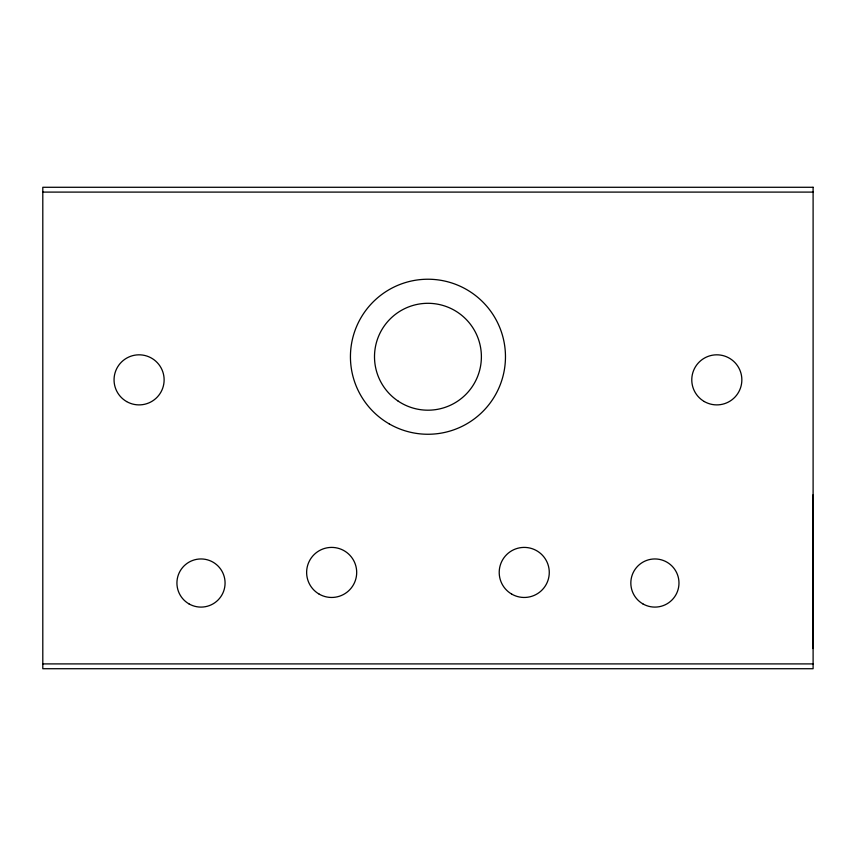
<?xml version="1.0" encoding="UTF-8"?>
<svg xmlns="http://www.w3.org/2000/svg" width="856" height="856" viewBox="0 0 856 856"><rect width="100%" height="100%" fill="white"/><g stroke="black" fill="none" stroke-linecap="round" stroke-linejoin="round"><path stroke-width="1.28" d="M812.911 648.516L812.911 494.971M42.8 192.097L813.104 192.097M42.8 663.903L813.104 663.903M813.104 187.282L42.8 187.282L42.8 668.718L813.104 668.718L813.104 187.282M398.136 401.1A53.436 53.436 0 0 0 481.265 360.397A53.436 53.436 0 0 0 404.449 308.749A53.436 53.436 0 0 0 398.136 401.1M511.728 594.118A25.038 25.038 0 0 0 549.274 572.429A25.038 25.038 0 0 0 511.728 550.75A25.038 25.038 0 0 0 511.728 594.118M704.295 401.539A25.038 25.038 0 0 0 741.852 379.861A25.038 25.038 0 0 0 704.295 358.172A25.038 25.038 0 0 0 704.295 401.539M126.57 401.539A25.038 25.038 0 0 0 164.127 379.861A25.038 25.038 0 0 0 126.57 358.172A25.038 25.038 0 0 0 126.57 401.539M389.191 423.87A77.511 77.511 0 0 0 505.468 356.749A77.511 77.511 0 0 0 389.191 289.617A77.511 77.511 0 0 0 389.191 423.87M319.149 594.118A25.038 25.038 0 0 0 356.695 572.429A25.038 25.038 0 0 0 319.149 550.75A25.038 25.038 0 0 0 319.149 594.118M642.867 603.876A24.075 24.075 0 0 0 678.979 583.022A24.075 24.075 0 0 0 642.867 562.178A24.075 24.075 0 0 0 642.867 603.876M188.962 603.876A24.075 24.075 0 0 0 225.075 583.022A24.075 24.075 0 0 0 188.962 562.178A24.075 24.075 0 0 0 188.962 603.876"/></g></svg>
